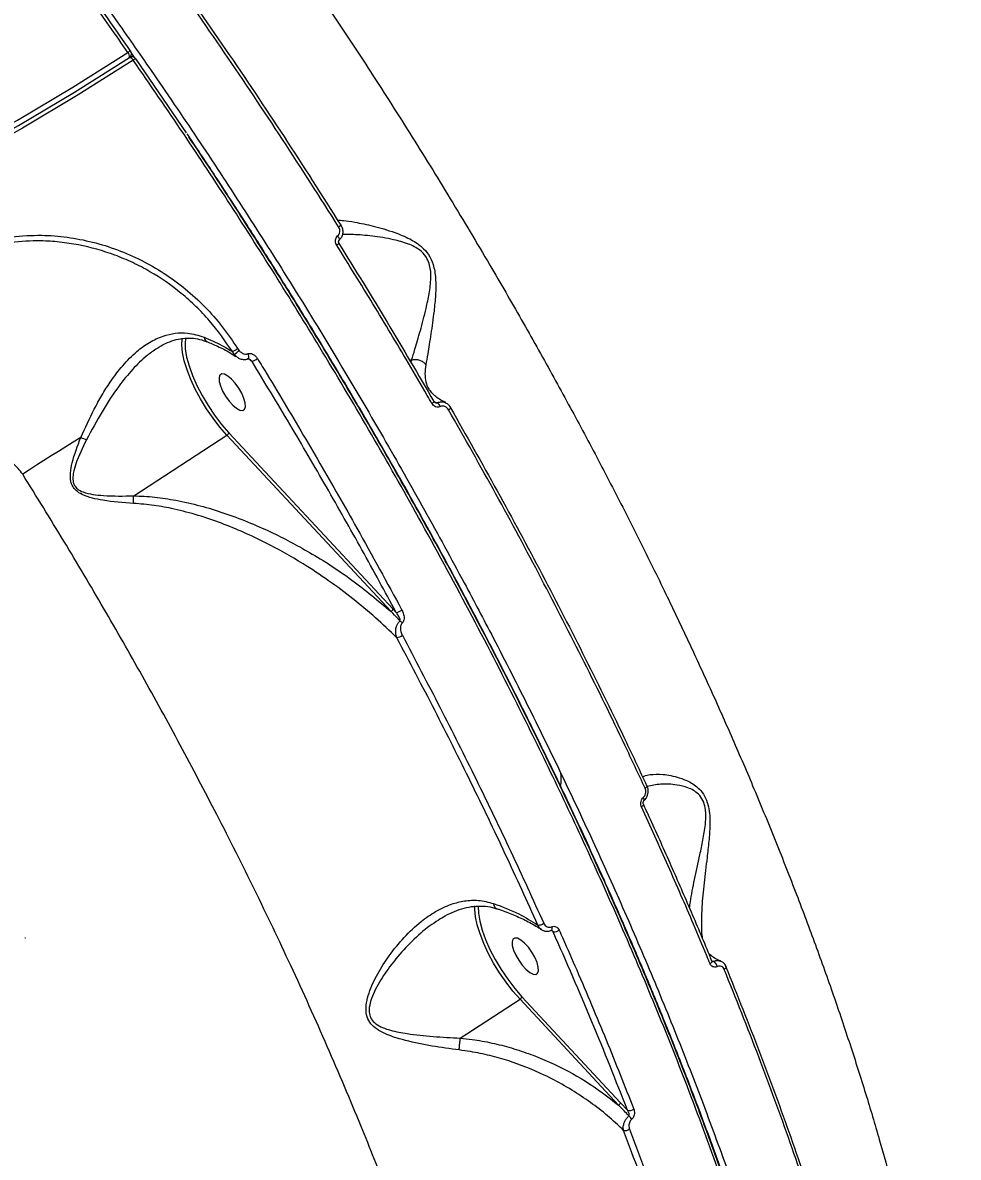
# Model space of a CAD drawing. Header units: millimetres. Extents: x -4688 to 6829, y -6350 to 4771.
# Drawn here: x 2219.1 to 2417.5, y 279 to 519.7 of the extents above; entities that cross this region are included whole.
import ezdxf

# ---------------------------------------------------------------- set-up
doc = ezdxf.new("R2010")
doc.units = ezdxf.units.MM
for name, color, linetype in [('DIKOM_ОБЪЕКТ', 7, 'Continuous'), ('DIKOM_РАЗМЕР_ЗОНА', 7, 'Continuous'), ('DIKOM_РАЗМЕР_ОБЪЕКТА', 7, 'Continuous')]:
    doc.layers.add(name, color=color, linetype=linetype)
doc.styles.add('style1', font='arial.ttf', dxfattribs={"width": 0.8})
doc.dimstyles.new('1-50', dxfattribs={"dimtxt": 300, "dimasz": 200, "dimexe": 100, "dimexo": 0, "dimgap": 100, "dimtad": 1, "dimtxsty": 'style1', "dimcen": 200, "dimclrd": 7, "dimclre": 7, "dimclrt": 7, "dimadec": 1, "dimazin": 2, "dimtfac": 1, "dimtmove": 0, "dimatfit": 2, "dimfxl": 0, "dimlwd": 25, "dimlwe": 18, "dimarcsym": 0})

# ---------------------------------------------------------------- blocks, each defined once
blk = doc.blocks.new('*D9')
at = {"layer": 'Defpoints', "color": 0, "transparency": 16777216}
for p in [(2285.35, 2926.08), (233.68, -3329.73), (5655.58, -3329.73)]:
    blk.add_point(p, dxfattribs=at)
at = {"layer": 'DIKOM_РАЗМЕР_ОБЪЕКТА', "color": 7, "lineweight": 18, "transparency": 16777216}
for p, q in [((2285.35, 2926.08), (5755.58, 2926.08)), ((233.68, -3329.73), (5755.58, -3329.73))]:
    blk.add_line(p, q, dxfattribs=at)
at = {"layer": 'DIKOM_РАЗМЕР_ОБЪЕКТА', "color": 7, "lineweight": 25, "transparency": 16777216}
blk.add_line((5655.58, 2726.08), (5655.58, -3129.73), dxfattribs=at)
at = {"layer": 'DIKOM_РАЗМЕР_ОБЪЕКТА', "color": 7, "transparency": 16777216}
for points in [[(5622.24, 2726.08), (5688.91, 2726.08), (5655.58, 2926.08)], [(5622.24, -3129.73), (5688.91, -3129.73), (5655.58, -3329.73)]]:
    blk.add_solid(points, dxfattribs=at)
at = {"layer": 'DIKOM_РАЗМЕР_ОБЪЕКТА', "color": 7, "transparency": 16777216, "insert": (5402.4, -130.27), "char_height": 300, "attachment_point": 5, "rotation": 90, "style": 'style1'}
blk.add_mtext('6250', dxfattribs=at)
blk = doc.blocks.new('*D10')
at = {"layer": 'Defpoints', "color": 0, "transparency": 16777216}
for p in [(2960.09, 4770.95), (741.18, -5330.34), (6729.08, -5330.34)]:
    blk.add_point(p, dxfattribs=at)
at = {"layer": 'DIKOM_РАЗМЕР_ЗОНА', "color": 7, "lineweight": 18, "transparency": 16777216}
for p, q in [((2960.09, 4770.95), (6829.08, 4770.95)), ((741.18, -5330.34), (6829.08, -5330.34))]:
    blk.add_line(p, q, dxfattribs=at)
at = {"layer": 'DIKOM_РАЗМЕР_ЗОНА', "color": 7, "lineweight": 25, "transparency": 16777216}
blk.add_line((6729.08, 4570.95), (6729.08, -5130.34), dxfattribs=at)
at = {"layer": 'DIKOM_РАЗМЕР_ЗОНА', "color": 7, "transparency": 16777216}
for points in [[(6695.74, 4570.95), (6762.41, 4570.95), (6729.08, 4770.95)], [(6695.74, -5130.34), (6762.41, -5130.34), (6729.08, -5330.34)]]:
    blk.add_solid(points, dxfattribs=at)
at = {"layer": 'DIKOM_РАЗМЕР_ЗОНА', "color": 7, "transparency": 16777216, "insert": (6475.9, -93.77), "char_height": 300, "attachment_point": 5, "rotation": 90, "style": 'style1'}
blk.add_mtext('10100', dxfattribs=at)
blk = doc.blocks.new('*D11')
at = {"layer": 'Defpoints', "color": 0, "transparency": 16777216}
for p in [(3703.08, 2652.76), (-3188.42, -47.63), (-3188.42, -4921.77)]:
    blk.add_point(p, dxfattribs=at)
at = {"layer": 'DIKOM_РАЗМЕР_ОБЪЕКТА', "color": 7, "lineweight": 18, "transparency": 16777216}
for p, q in [((3703.08, 2652.76), (3703.08, -5021.77)), ((-3188.42, -47.63), (-3188.42, -5021.77))]:
    blk.add_line(p, q, dxfattribs=at)
at = {"layer": 'DIKOM_РАЗМЕР_ОБЪЕКТА', "color": 7, "lineweight": 25, "transparency": 16777216}
blk.add_line((3503.08, -4921.77), (-2988.42, -4921.77), dxfattribs=at)
at = {"layer": 'DIKOM_РАЗМЕР_ОБЪЕКТА', "color": 7, "transparency": 16777216}
for points in [[(-2988.42, -4888.44), (-2988.42, -4955.11), (-3188.42, -4921.77)], [(3503.08, -4888.44), (3503.08, -4955.11), (3703.08, -4921.77)]]:
    blk.add_solid(points, dxfattribs=at)
at = {"layer": 'DIKOM_РАЗМЕР_ОБЪЕКТА', "color": 7, "transparency": 16777216, "insert": (4.08, -4668.6), "char_height": 300, "attachment_point": 5, "style": 'style1'}
blk.add_mtext('6900', dxfattribs=at)
blk = doc.blocks.new('*D12')
at = {"layer": 'Defpoints', "color": 0, "transparency": 16777216}
for p in [(4937.72, 2926.08), (-4688.42, -671.13), (4937.72, -6249.77)]:
    blk.add_point(p, dxfattribs=at)
at = {"layer": 'DIKOM_РАЗМЕР_ЗОНА', "color": 7, "lineweight": 18, "transparency": 16777216}
for p, q in [((4937.72, 2926.08), (4937.72, -6349.77)), ((-4688.42, -671.13), (-4688.42, -6349.77))]:
    blk.add_line(p, q, dxfattribs=at)
at = {"layer": 'DIKOM_РАЗМЕР_ЗОНА', "color": 7, "lineweight": 25, "transparency": 16777216}
blk.add_line((-4488.42, -6249.77), (4737.72, -6249.77), dxfattribs=at)
at = {"layer": 'DIKOM_РАЗМЕР_ЗОНА', "color": 7, "transparency": 16777216}
for points in [[(-4488.42, -6216.44), (-4488.42, -6283.11), (-4688.42, -6249.77)], [(4737.72, -6216.44), (4737.72, -6283.11), (4937.72, -6249.77)]]:
    blk.add_solid(points, dxfattribs=at)
at = {"layer": 'DIKOM_РАЗМЕР_ЗОНА', "color": 7, "transparency": 16777216, "insert": (124.65, -5996.6), "char_height": 300, "attachment_point": 5, "style": 'style1'}
blk.add_mtext('9650', dxfattribs=at)

msp = doc.modelspace()

# ---------------------------------------------------------------- linework, layer by layer
at = {"layer": 'DIKOM_ОБЪЕКТ', "color": 7, "linetype": 'Continuous', "lineweight": 15}
for p, q in [((2242.824, 512.344), (2242.24, 513.177)), ((2241.738, 512.32), (2241.763, 512.341)), ((2241.805, 512.356), (2241.894, 512.451)), ((2243.087, 512.009), (2253.75, 496.395)), ((2264.673, 450.582), (2264.98, 450.172)), ((2263.937, 449.357), (2263.582, 449.938)), ((2264.59, 448.769), (2263.937, 449.357)), ((2264.341, 448.956), (2264.479, 448.869)), ((2267.746, 447.835), (2266.971, 448.42)), ((2301.56, 448.171), (2301.227, 447.955)), ((2301.486, 447.515), (2301.56, 448.171)), ((2305.377, 441.8), (2305.438, 441.724)), ((2306.405, 439.324), (2307.021, 439.101)), ((2242.639, 419.365), (2262.419, 432.215)), ((2297.213, 394.815), (2262.419, 432.215)), ((2262.83, 432.739), (2297.623, 395.339)), ((2297.623, 395.339), (2298.316, 394.593)), ((2219.574, 325.573), (2219.666, 325.589)), ((2331.596, 326.862), (2331.197, 327.163)), ((2365.227, 320.72), (2365.592, 320.588)), ((2324.974, 313.064), (2345.882, 290.59)), ((2311.906, 304.317), (2324.564, 312.54)), ((2345.472, 290.066), (2324.564, 312.54)), ((2345.882, 290.59), (2347.377, 288.977))]:
    msp.add_line(p, q, dxfattribs=at)
at = {"layer": 'DIKOM_ОБЪЕКТ', "color": 7, "linetype": 'Continuous', "lineweight": 15, "flags": 128}
for points in [[(1979.991, 432.456), (1992.717, 432.668), (2005.468, 433.254), (2018.235, 434.213), (2031.011, 435.544), (2043.787, 437.247), (2056.554, 439.321), (2069.305, 441.764), (2082.03, 444.575), (2094.722, 447.752), (2107.372, 451.292), (2119.972, 455.194), (2132.514, 459.454), (2144.989, 464.071), (2157.389, 469.041), (2169.707, 474.36), (2181.933, 480.026), (2194.061, 486.034), (2206.082, 492.381), (2217.987, 499.063), (2229.771, 506.074), (2241.424, 513.411)], [(1979.683, 431.172), (1992.439, 431.385), (2005.22, 431.972), (2018.018, 432.933), (2030.824, 434.267), (2043.631, 435.975), (2056.428, 438.053), (2069.209, 440.502), (2081.965, 443.32), (2094.687, 446.504), (2107.367, 450.053), (2119.998, 453.964), (2132.569, 458.234), (2145.074, 462.862), (2157.504, 467.844), (2169.851, 473.176), (2182.106, 478.855), (2194.263, 484.878), (2206.312, 491.24), (2218.246, 497.937), (2230.058, 504.966), (2241.738, 512.32)], [(2242.566, 511.772), (2230.877, 504.413), (2219.059, 497.38), (2207.117, 490.678), (2195.06, 484.312), (2182.896, 478.285), (2170.632, 472.602), (2158.278, 467.267), (2145.84, 462.282), (2133.327, 457.652), (2120.748, 453.378), (2108.11, 449.465), (2095.421, 445.914), (2082.691, 442.728), (2069.927, 439.908), (2057.138, 437.458), (2044.332, 435.378), (2031.518, 433.669), (2018.704, 432.334), (2005.898, 431.372), (1993.108, 430.785), (1980.344, 430.572)], [(2241.763, 512.341), (2241.8, 512.358), (2241.88, 512.362), (2241.978, 512.333), (2242.088, 512.272), (2242.206, 512.182), (2242.328, 512.065), (2242.45, 511.927), (2242.566, 511.772)], [(2241.894, 512.45), (2241.878, 512.433), (2241.796, 512.362)], [(2243.128, 512.072), (2243.123, 512.052), (2243.087, 512.009)], [(2286.574, 476.753), (2286.612, 476.768), (2286.621, 476.765), (2286.6, 476.743), (2286.55, 476.704), (2286.472, 476.648), (2286.37, 476.577), (2286.247, 476.494), (2286.107, 476.403)], [(2286.228, 473.576), (2286.242, 473.591), (2286.274, 473.662), (2286.277, 473.76), (2286.251, 473.881), (2286.197, 474.019), (2286.118, 474.17), (2286.015, 474.327), (2285.895, 474.483)], [(2262.419, 432.215), (2260.916, 433.943), (2259.462, 435.826), (2258.088, 437.824), (2256.823, 439.892), (2255.696, 441.986), (2254.73, 444.061), (2253.947, 446.071), (2253.363, 447.973), (2252.991, 449.726), (2252.839, 451.291), (2252.911, 452.636), (2252.944, 452.83)], [(2253.67, 452.859), (2253.554, 451.988), (2253.589, 450.502), (2253.863, 448.794), (2254.372, 446.906), (2255.101, 444.884), (2256.035, 442.776), (2257.149, 440.634), (2258.418, 438.508), (2259.81, 436.452), (2261.293, 434.513), (2262.83, 432.739)], [(2266.846, 449.496), (2266.939, 449.23), (2266.997, 448.974), (2267.014, 448.749), (2266.989, 448.573), (2266.924, 448.459), (2266.881, 448.43)], [(2261.894, 445.141), (2261.317, 445.207), (2260.92, 444.96), (2260.735, 444.421), (2260.777, 443.631), (2261.042, 442.656), (2261.51, 441.575), (2262.141, 440.475), (2262.885, 439.445), (2263.682, 438.569), (2264.467, 437.918), (2265.177, 437.544), (2265.753, 437.477), (2266.15, 437.724), (2266.335, 438.264), (2266.293, 439.054), (2266.028, 440.028), (2265.561, 441.11), (2264.929, 442.21), (2264.185, 443.239), (2263.388, 444.116), (2262.603, 444.767), (2261.894, 445.141)], [(2306.282, 439.375), (2306.341, 439.381), (2306.367, 439.369)], [(2231.431, 431.742), (2229.835, 430.757), (2228.248, 429.77), (2226.673, 428.784), (2225.114, 427.801), (2223.575, 426.822), (2222.059, 425.851), (2220.568, 424.889), (2219.108, 423.939)], [(2351.51, 357.827), (2351.513, 357.818), (2351.519, 357.751), (2351.491, 357.672), (2351.433, 357.583), (2351.344, 357.487), (2351.23, 357.389), (2351.093, 357.292)], [(2351.407, 357.907), (2351.476, 357.871), (2351.51, 357.827)], [(2350.731, 353.921), (2350.734, 353.915), (2350.746, 353.847), (2350.724, 353.766), (2350.667, 353.674), (2350.578, 353.575), (2350.461, 353.473), (2350.32, 353.372)], [(2350.878, 354.716), (2350.884, 354.722), (2350.912, 354.767), (2350.922, 354.831), (2350.913, 354.911), (2350.887, 355.005), (2350.844, 355.112), (2350.784, 355.227), (2350.71, 355.349)], [(2324.564, 312.54), (2323.061, 314.268), (2321.607, 316.151), (2320.233, 318.149), (2318.968, 320.217), (2317.841, 322.311), (2316.875, 324.386), (2316.091, 326.396), (2315.507, 328.298), (2315.136, 330.051), (2314.984, 331.617), (2314.995, 332.364)], [(2315.701, 332.344), (2315.699, 332.314), (2315.733, 330.827), (2316.008, 329.119), (2316.516, 327.231), (2317.246, 325.209), (2318.179, 323.101), (2319.294, 320.959), (2320.563, 318.834), (2321.955, 316.777), (2323.438, 314.838), (2324.974, 313.064)], [(2331.266, 327.921), (2331.313, 327.705), (2331.328, 327.51), (2331.31, 327.349), (2331.26, 327.229), (2331.181, 327.16), (2331.178, 327.159)], [(2324.038, 325.466), (2323.462, 325.533), (2323.065, 325.286), (2322.88, 324.746), (2322.922, 323.956), (2323.187, 322.982), (2323.654, 321.901), (2324.286, 320.8), (2325.03, 319.771), (2325.827, 318.894), (2326.612, 318.243), (2327.322, 317.869), (2327.898, 317.803), (2328.295, 318.05), (2328.48, 318.59), (2328.438, 319.379), (2328.173, 320.354), (2327.706, 321.435), (2327.074, 322.535), (2326.33, 323.565), (2325.533, 324.441), (2324.748, 325.092), (2324.038, 325.466)], [(2365.259, 320.657), (2365.275, 320.58), (2365.258, 320.486), (2365.206, 320.384), (2365.12, 320.278), (2365.005, 320.172), (2364.865, 320.07)], [(2368.262, 319.46), (2368.264, 319.456), (2368.276, 319.374), (2368.255, 319.281), (2368.201, 319.182), (2368.116, 319.079), (2368.004, 318.976), (2367.868, 318.876)]]:
    msp.add_lwpolyline(points, dxfattribs=at)
at = {"layer": 'DIKOM_ОБЪЕКТ', "color": 7, "linetype": 'Continuous', "lineweight": 15}
for centre, radius, start, end in [((2242.485, 512.087), 1.697, 107.02992, 128.69095), ((2240.579, 512.579), 1.185, 347.30495, 44.58621), ((2241.168, 513.137), 1, 316.60788, 8.56245), ((2241.168, 513.137), 1, 8.56245, 34.90242), ((2242.307, 511.502), 1, 34.80197, 122.91211), ((2243.398, 510.892), 1.211, 102.87039, 133.38657), ((2284.192, 475.174), 2.999, 299.79424, 311.8855), ((2258.661, 459.527), 10.778, 297.16665, 303.90569), ((2261.871, 453.073), 4.252, 299.0844, 316.99094), ((2264.887, 449.811), 1.052, 205.55219, 236.09162), ((2263.917, 455.866), 8.896, 295.49039, 303.89884), ((2305.423, 439.964), 1.116, 294.52522, 327.77559), ((2306.189, 437.792), 1.55, 18.05106, 57.57318), ((2308.936, 438.624), 1.116, 294.87233, 328.08548), ((2294.353, 572.643), 154.312, 245.93569, 246.42031), ((2261.978, 432.983), 0.886, 299.86291, 344.03783), ((2296.772, 395.583), 0.886, 299.86311, 344.03717), ((2297.709, 397.664), 3.13, 281.19046, 305.34133), ((2297.237, 390.642), 2.875, 35.80165, 49.0222), ((2297.773, 392.392), 3.217, 281.97571, 304.84175), ((2324.292, 359.223), 9, 351.40168, 8.56245), ((2328.439, 330.288), 2.008, 267.89224, 305.41667), ((2331.767, 328.733), 1.879, 264.76641, 306.14392), ((2364.759, 319.185), 1.632, 10.16045, 59.30609), ((2324.123, 313.308), 0.886, 299.86291, 344.03783), ((2345.031, 290.834), 0.886, 299.86311, 344.03717), ((2347.75, 290.535), 1.603, 256.53491, 306.02412), ((2345.522, 285.481), 3.14, 30.20997, 47.19191), ((2346.841, 286.334), 1.651, 258.65047, 305.3135)]:
    msp.add_arc(centre, radius, start, end, dxfattribs=at)
for points, knots in [([(2241.424, 513.411), (2238.802, 517.141), (2232.854, 525.603), (2223.386, 538.598), (2213.035, 552.378), (2202.494, 565.953), (2191.792, 579.286), (2181.825, 591.291), (2172.665, 601.996), (2164.333, 611.478), (2155.959, 620.754), (2146.732, 630.696), (2136.651, 641.211), (2125.723, 652.185), (2114.289, 663.22), (2102.382, 674.213), (2090.469, 684.674), (2079.055, 694.203), (2069.055, 702.134), (2059.247, 709.546), (2049.629, 716.456), (2039.357, 723.39), (2029.197, 729.792), (2019.18, 735.637), (2010.129, 740.477), (2002.033, 744.445), (1994.843, 747.681), (1987.786, 750.562), (1980.195, 753.332), (1972.133, 755.851), (1963.674, 757.964), (1955.125, 759.52), (1946.55, 760.422), (1938.349, 760.507), (1931.799, 760.056), (1928.218, 759.348), (1926.913, 759.089)], [0, 0, 0, 0, 0.024559, 0.0557119, 0.0870099, 0.1183624, 0.1499713, 0.1816364, 0.2056494, 0.2296624, 0.2537743, 0.2778862, 0.3090391, 0.3403371, 0.3716896, 0.4073091, 0.4430091, 0.4750073, 0.5070637, 0.5312096, 0.5623622, 0.5936597, 0.6250119, 0.6566455, 0.6883354, 0.7123356, 0.7363358, 0.7604348, 0.7845337, 0.8156865, 0.8469843, 0.8783367, 0.913956, 0.9496559, 0.9816539, 1, 1, 1, 1]), ([(2065.159, 707.258), (2067.922, 705.148), (2074.189, 700.363), (2084.092, 692.353), (2094.849, 683.244), (2105.731, 673.586), (2116.709, 663.411), (2126.866, 653.593), (2136.149, 644.298), (2144.552, 635.634), (2152.957, 626.714), (2162.173, 616.657), (2172.188, 605.379), (2182.978, 592.803), (2194.195, 579.275), (2205.797, 564.775), (2217.319, 549.823), (2228.279, 535.089), (2237.816, 521.834), (2247.111, 508.532), (2256.17, 495.188), (2265.773, 480.569), (2275.597, 465.106), (2285.578, 448.815), (2295.296, 432.314), (2304.358, 416.318), (2312.09, 402.146), (2319.49, 388.11), (2326.567, 374.209), (2333.902, 359.195), (2340.928, 344.174), (2347.622, 329.188), (2353.976, 314.244), (2359.971, 299.375), (2365.588, 284.611), (2370.746, 270.168), (2375.442, 256.08), (2379.682, 242.364), (2383.517, 228.852), (2386.931, 215.585), (2389.67, 203.648), (2391.836, 193.014), (2393.534, 183.604), (2394.969, 174.402), (2396.335, 163.915), (2397.449, 152.325), (2398.094, 139.847), (2398.129, 127.936), (2397.544, 116.619), (2396.349, 106.029), (2394.551, 96.207), (2392.461, 88.059), (2390.811, 83.351), (2390.139, 81.434)], [0, 0, 0, 0, 0.01565135, 0.0355059, 0.0554529, 0.07543466, 0.09557982, 0.11576078, 0.13106488, 0.14636898, 0.16173613, 0.17710328, 0.19695782, 0.21690481, 0.23688655, 0.25958779, 0.28234031, 0.30273353, 0.3231639, 0.33855269, 0.35840723, 0.37835422, 0.39833597, 0.4210372, 0.44378972, 0.46418295, 0.48461332, 0.50000211, 0.51985665, 0.53980363, 0.55978537, 0.57994651, 0.60014354, 0.6204631, 0.64093869, 0.66145188, 0.68130639, 0.70125336, 0.72123508, 0.74139619, 0.7615932, 0.7768893, 0.7921854, 0.80754445, 0.8229035, 0.84598044, 0.86905737, 0.89218818, 0.9154833, 0.93883384, 0.96156589, 0.98434943, 1, 1, 1, 1]), ([(2152.253, 680.394), (2156.117, 676.748), (2163.855, 669.448), (2175.559, 657.73), (2187.322, 645.452), (2199.151, 632.551), (2210.994, 619.086), (2222.842, 605.051), (2234.634, 590.51), (2245.621, 576.413), (2255.78, 562.904), (2265.132, 550.062), (2274.364, 536.97), (2283.473, 523.627), (2292.43, 510.07), (2301.226, 496.302), (2309.829, 482.373), (2317.702, 469.173), (2324.867, 456.763), (2331.3, 445.285), (2337.495, 433.888), (2343.459, 422.574), (2349.241, 411.25), (2354.742, 400.112), (2359.958, 389.189), (2364.903, 378.474), (2369.655, 367.799), (2374.31, 356.941), (2378.84, 345.927), (2383.184, 334.88), (2387.247, 324.042), (2391.036, 313.41), (2394.583, 302.896), (2397.83, 292.682), (2400.781, 282.786), (2403.451, 273.195), (2405.883, 263.759), (2408.334, 253.396), (2410.686, 242.206), (2412.808, 230.305), (2414.471, 218.773), (2415.665, 207.656), (2416.392, 196.972), (2416.637, 186.755), (2416.442, 176.964), (2415.909, 170.86), (2415.643, 167.805)], [0, 0, 0, 0, 0.027858, 0.0557831, 0.0839218, 0.1121298, 0.1406162, 0.1691746, 0.1979545, 0.2268089, 0.2504309, 0.2740941, 0.2978871, 0.3217224, 0.3457257, 0.3697725, 0.3939525, 0.4181768, 0.4379602, 0.4577678, 0.4770384, 0.4963089, 0.5156701, 0.5350313, 0.5534623, 0.5718932, 0.5904036, 0.608914, 0.6286502, 0.6484107, 0.6676353, 0.6868599, 0.7061749, 0.7254898, 0.7438766, 0.7622633, 0.7807292, 0.799195, 0.8241782, 0.8492123, 0.8742961, 0.8994316, 0.9244969, 0.9496137, 0.9747808, 1, 1, 1, 1]), ([(2286.107, 476.403), (2282.161, 482.612), (2274.257, 495.048), (2261.906, 513.463), (2249.224, 531.71), (2240.501, 543.607), (2236.134, 549.564)], [0, 0, 0, 0, 0.2482522, 0.497193, 0.7482405, 1, 1, 1, 1]), ([(2236.716, 549.754), (2241.013, 543.894), (2249.619, 532.156), (2262.219, 514.04), (2274.605, 495.584), (2282.581, 483.036), (2286.574, 476.753)], [0, 0, 0, 0, 0.2482527, 0.4971938, 0.7482409, 1, 1, 1, 1]), ([(2230.317, 530), (2230.388, 529.904), (2234.336, 524.551), (2238.177, 519.049), (2241.948, 513.645)], [0, 0, 0, 0, 0.0178337, 1, 1, 1, 1]), ([(2379.072, 62.042), (2380.363, 63.982), (2382.991, 67.935), (2386.329, 74.648), (2389.504, 82.6), (2392.279, 91.955), (2394.42, 102.54), (2395.799, 113.509), (2396.48, 124.349), (2396.586, 135.411), (2396.185, 146.501), (2395.229, 158.837), (2393.596, 172.516), (2391.227, 187.164), (2388.322, 201.779), (2385.084, 215.764), (2381.464, 229.64), (2377.563, 243.214), (2372.812, 258.416), (2367.058, 275.326), (2360.353, 293.419), (2353.303, 311.118), (2346.253, 327.756), (2338.989, 343.996), (2331.644, 359.642), (2323.296, 376.644), (2313.843, 394.996), (2303.517, 414.052), (2293.129, 432.362), (2283.117, 449.29), (2273.121, 465.554), (2263.285, 480.988), (2253.118, 496.434), (2246.145, 506.569), (2242.566, 511.772)], [0, 0, 0, 0, 0.02805232, 0.05714881, 0.08551003, 0.1216081, 0.15781418, 0.18998104, 0.22222425, 0.25126461, 0.2803611, 0.30872232, 0.34351947, 0.37841333, 0.40939526, 0.44044537, 0.46839108, 0.49638679, 0.52366462, 0.55976278, 0.59596893, 0.62813587, 0.66037915, 0.68941958, 0.71851614, 0.74687742, 0.78297558, 0.81918173, 0.85134868, 0.88359196, 0.9126324, 0.94172896, 0.97009024, 1, 1, 1, 1]), ([(2379.319, 62.251), (2379.562, 62.582), (2380.686, 64.111), (2382.506, 67.095), (2384.776, 71.213), (2386.85, 75.612), (2388.747, 80.268), (2390.455, 85.176), (2391.969, 90.315), (2393.282, 95.666), (2394.393, 101.221), (2395.303, 106.983), (2396.013, 112.954), (2396.524, 119.134), (2396.837, 125.525), (2396.951, 132.128), (2396.867, 138.945), (2396.584, 145.98), (2396.102, 153.234), (2395.422, 160.693), (2394.546, 168.325), (2393.477, 176.104), (2392.217, 184.018), (2390.766, 192.073), (2389.124, 200.27), (2387.291, 208.61), (2385.268, 217.091), (2383.055, 225.715), (2380.652, 234.48), (2378.058, 243.388), (2375.274, 252.438), (2372.301, 261.622), (2369.149, 270.913), (2365.826, 280.283), (2362.339, 289.714), (2358.69, 299.202), (2354.879, 308.748), (2350.906, 318.351), (2346.771, 328.012), (2342.475, 337.731), (2338.017, 347.508), (2333.398, 357.341), (2328.616, 367.232), (2323.675, 377.176), (2318.585, 387.149), (2313.363, 397.12), (2308.021, 407.064), (2302.565, 416.973), (2296.994, 426.847), (2291.307, 436.689), (2285.504, 446.497), (2279.587, 456.272), (2273.554, 466.013), (2267.41, 475.721), (2261.141, 485.388), (2256.66, 492.204), (2254.245, 495.774), (2253.985, 496.157)], [0, 0, 0, 0, 0.0051156, 0.0236729, 0.0422981, 0.0610117, 0.0798327, 0.0987535, 0.1176548, 0.1364509, 0.1551746, 0.1738456, 0.1924836, 0.2111086, 0.2297407, 0.2483938, 0.2670881, 0.2858445, 0.3046837, 0.3236212, 0.3425535, 0.3613544, 0.3800942, 0.398788, 0.417451, 0.4360984, 0.4547453, 0.4734041, 0.4920877, 0.5108112, 0.5295899, 0.5484387, 0.5673105, 0.5861218, 0.6048685, 0.6235655, 0.6422281, 0.6608711, 0.6795098, 0.6981575, 0.7168259, 0.7355301, 0.7542849, 0.7731055, 0.7919756, 0.8108076, 0.8295662, 0.8482715, 0.8669386, 0.8855823, 0.9042175, 0.9228591, 0.9415171, 0.9602064, 0.978942, 0.9977386, 1, 1, 1, 1]), ([(2388.752, 81.684), (2389.422, 83.596), (2390.942, 87.93), (2392.859, 95.24), (2394.702, 104.579), (2396.081, 115.67), (2396.771, 128.713), (2396.646, 141.517), (2395.915, 153.827), (2394.786, 165.301), (2393.21, 177.054), (2390.973, 190.471), (2387.852, 205.848), (2383.635, 223.309), (2379.028, 239.908), (2374.241, 255.454), (2369.517, 269.644), (2364.433, 283.895), (2359.005, 298.205), (2353.177, 312.723), (2346.91, 327.53), (2340.219, 342.572), (2333.091, 357.862), (2325.582, 373.264), (2317.796, 388.57), (2309.778, 403.712), (2301.538, 418.699), (2292.991, 433.688), (2284.084, 448.757), (2274.851, 463.852), (2265.254, 478.954), (2258.394, 489.524), (2254.668, 495.007), (2254.308, 495.537)], [0, 0, 0, 0, 0.0243364, 0.0551612, 0.085986, 0.1278079, 0.1696629, 0.2114847, 0.2434323, 0.2753799, 0.3062047, 0.3370296, 0.3788514, 0.4207064, 0.4625283, 0.4944759, 0.5264235, 0.5572484, 0.5880732, 0.6191122, 0.6501511, 0.6818654, 0.7135797, 0.7455273, 0.777475, 0.8082998, 0.8391247, 0.8701637, 0.9012026, 0.9329169, 0.9646312, 0.9965789, 1, 1, 1, 1]), ([(2285.898, 477.806), (2286.281, 477.807), (2287.223, 477.809), (2289.744, 477.402), (2293.367, 476.626), (2297.422, 475.485), (2301.008, 474.045), (2303.521, 472.484), (2305.255, 470.556), (2306.316, 468.226), (2306.752, 465.241), (2306.678, 461.91), (2306.277, 457.884), (2305.652, 453.569), (2305.04, 449.707), (2304.718, 447.903), (2304.586, 447.166)], [0, 0, 0, 0, 0.05428972, 0.13349395, 0.23519117, 0.33991224, 0.40823387, 0.46424447, 0.50040529, 0.53912452, 0.58929412, 0.65349188, 0.71944279, 0.82176105, 0.9272118, 1, 1, 1, 1]), ([(2286.574, 476.753), (2286.606, 476.698), (2286.78, 476.402), (2286.981, 475.793), (2286.982, 474.947), (2286.726, 474.143), (2286.364, 473.747), (2286.183, 473.549)], [0, 0, 0, 0, 0.0531619, 0.2899989, 0.5268294, 0.7633656, 1, 1, 1, 1]), ([(2216.792, 474.328), (2218.904, 474.491), (2222.799, 474.791), (2228.564, 474.299), (2233.948, 473.272), (2239.22, 471.634), (2244.299, 469.403), (2249.125, 466.621), (2253.648, 463.319), (2257.782, 459.508), (2261.532, 455.285), (2263.627, 452.148), (2264.673, 450.582)], [0, 0, 0, 0, 0.1166812, 0.2150846, 0.3137979, 0.4122009, 0.510061, 0.6082268, 0.7060845, 0.8039539, 0.9021323, 1, 1, 1, 1]), ([(2285.683, 472.571), (2285.663, 472.604), (2285.557, 472.782), (2285.434, 473.147), (2285.428, 473.651), (2285.575, 474.13), (2285.788, 474.365), (2285.895, 474.483)], [0, 0, 0, 0, 0.0545852, 0.2913569, 0.527817, 0.7639702, 1, 1, 1, 1]), ([(2285.895, 474.483), (2286.002, 474.602), (2286.216, 474.839), (2286.364, 475.32), (2286.357, 475.827), (2286.233, 476.192), (2286.127, 476.37), (2286.107, 476.403)], [0, 0, 0, 0, 0.236408, 0.4729314, 0.7098822, 0.9468304, 1, 1, 1, 1]), ([(2301.569, 448.175), (2301.569, 448.176), (2301.795, 448.843), (2302.377, 450.689), (2303.429, 454.326), (2304.513, 458.391), (2305.33, 462.215), (2305.739, 465.277), (2305.598, 467.9), (2305.033, 469.41), (2304.352, 470.518), (2303.447, 471.432), (2302.145, 472.232), (2300.261, 473.066), (2297.175, 473.888), (2293.158, 474.492), (2289.474, 474.809), (2287.64, 474.797), (2286.885, 474.792)], [0, 0, 0, 0, 0.0000707, 0.0791227, 0.1907519, 0.3054799, 0.3740547, 0.4438375, 0.4943183, 0.5232414, 0.5317887, 0.566869, 0.5950237, 0.623988, 0.696315, 0.8070275, 0.92052, 1, 1, 1, 1]), ([(2263.582, 449.938), (2262.038, 452.188), (2259.7, 455.596), (2255.878, 459.571), (2251.784, 463.232), (2247.264, 466.354), (2242.449, 468.873), (2237.448, 470.978), (2232.232, 472.445), (2226.941, 473.228), (2222.148, 473.556), (2218.747, 473.288), (2216.676, 473.125)], [0, 0, 0, 0, 0.14465028, 0.21913827, 0.29362652, 0.43838133, 0.51289755, 0.58741411, 0.73312412, 0.80813173, 0.88313946, 1, 1, 1, 1]), ([(2305.886, 438.948), (2305.556, 439.521), (2303.901, 442.381), (2299.775, 449.435), (2293.413, 460.091), (2288.26, 468.409), (2285.683, 472.571)], [0, 0, 0, 0, 0.0507678, 0.2538476, 0.6266954, 1, 1, 1, 1]), ([(2286.199, 472.943), (2286.181, 472.97), (2286.135, 473.043), (2286.101, 473.182), (2286.1, 473.335), (2286.143, 473.473), (2286.192, 473.547), (2286.225, 473.572), (2286.229, 473.575)], [0, 0, 0, 0, 0.1139396, 0.3049893, 0.4994593, 0.708069, 0.9669688, 1, 1, 1, 1]), ([(2286.127, 472.918), (2289.565, 467.361), (2296.448, 456.234), (2303.002, 444.999), (2306.282, 439.375)], [0, 0, 0, 0, 0.4994501, 1, 1, 1, 1]), ([(2231.431, 431.742), (2232.346, 433.764), (2233.732, 436.825), (2235.877, 440.694), (2237.85, 443.84), (2240.283, 447.069), (2243.079, 449.9), (2245.971, 451.994), (2248.693, 453.279), (2251.418, 453.912), (2254.338, 454.016), (2256.39, 453.386), (2257.552, 453.029)], [0, 0, 0, 0, 0.158902, 0.2405205, 0.3228934, 0.4352741, 0.5505614, 0.6428565, 0.737653, 0.8155016, 0.8955098, 1, 1, 1, 1]), ([(2247.592, 450.625), (2247.726, 450.72), (2248.452, 451.236), (2249.818, 451.89), (2251.655, 452.542), (2253.486, 452.849), (2255.277, 452.815), (2256.842, 452.543), (2257.794, 452.163), (2258.154, 452.019)], [0, 0, 0, 0, 0.0409799, 0.2223964, 0.3990005, 0.5715048, 0.739959, 0.9015323, 1, 1, 1, 1]), ([(2257.552, 453.029), (2258.838, 452.472), (2260.972, 451.546), (2262.839, 450.395), (2263.582, 449.938)], [0, 0, 0, 0, 0.6025843, 1, 1, 1, 1]), ([(2257.552, 453.029), (2257.558, 452.995), (2257.59, 452.804), (2257.713, 452.457), (2257.924, 452.153), (2258.128, 452.113), (2258.182, 452.102)], [0, 0, 0, 0, 0.0704884, 0.394882, 0.83936, 1, 1, 1, 1]), ([(2247.601, 450.613), (2246.881, 450.129), (2245.041, 448.892), (2242.335, 446.197), (2239.112, 442.246), (2235.818, 437.207), (2233.699, 433.231), (2232.625, 431.215)], [0, 0, 0, 0, 0.1152311, 0.2946246, 0.4784526, 0.7355336, 1, 1, 1, 1]), ([(2258.139, 452.065), (2258.917, 451.745), (2260.634, 451.039), (2262.676, 449.971), (2263.865, 449.187), (2264.28, 448.914)], [0, 0, 0, 0, 0.3501053, 0.773222, 1, 1, 1, 1]), ([(2264.98, 450.172), (2265.161, 449.997), (2265.492, 449.678), (2266.052, 449.44), (2266.51, 449.391), (2266.749, 449.466), (2266.846, 449.496)], [0, 0, 0, 0, 0.3467093, 0.6312456, 0.8513066, 1, 1, 1, 1]), ([(2264.596, 448.779), (2264.682, 448.712), (2264.991, 448.472), (2265.621, 448.287), (2266.334, 448.232), (2266.721, 448.396), (2266.869, 448.459)], [0, 0, 0, 0, 0.1340248, 0.4810159, 0.8012561, 1, 1, 1, 1]), ([(2266.846, 449.496), (2266.888, 449.512), (2267.054, 449.572), (2267.401, 449.591), (2267.904, 449.444), (2268.448, 449.079), (2268.731, 448.687), (2268.879, 448.482)], [0, 0, 0, 0, 0.0579486, 0.2245, 0.4300547, 0.7004928, 1, 1, 1, 1]), ([(2266.883, 448.431), (2266.881, 448.43), (2266.877, 448.43), (2266.94, 448.433), (2267.054, 448.401), (2267.175, 448.345), (2267.25, 448.281), (2267.278, 448.257)], [0, 0, 0, 0, 0.1779897, 0.3554997, 0.5656497, 0.8367792, 1, 1, 1, 1]), ([(2267.746, 447.835), (2267.635, 447.956), (2267.493, 448.11), (2267.316, 448.232), (2267.278, 448.258)], [0, 0, 0, 0, 0.7865046, 1, 1, 1, 1]), ([(2298.316, 394.593), (2295.906, 399.033), (2291.081, 407.921), (2283.534, 421.247), (2275.782, 434.569), (2270.426, 443.411), (2267.746, 447.835)], [0, 0, 0, 0, 0.24914464, 0.49862891, 0.74914184, 1, 1, 1, 1]), ([(2268.879, 448.482), (2269.225, 447.914), (2270.957, 445.076), (2275.424, 437.677), (2282.158, 426.25), (2290.709, 411.296), (2296.366, 400.903), (2299.52, 395.11)], [0, 0, 0, 0, 0.0321573, 0.1607921, 0.4182836, 0.6757752, 1, 1, 1, 1]), ([(2301.56, 448.171), (2301.561, 448.172), (2301.564, 448.173), (2301.567, 448.175), (2301.569, 448.175), (2301.569, 448.175)], [0, 0, 0, 0, 0.5019097, 0.9101309, 1, 1, 1, 1]), ([(2301.569, 448.175), (2301.839, 448.233), (2302.38, 448.349), (2303.23, 448.2), (2303.969, 447.837), (2304.39, 447.44), (2304.559, 447.204), (2304.586, 447.166)], [0, 0, 0, 0, 0.2440021, 0.4880042, 0.7320067, 0.9571012, 1, 1, 1, 1]), ([(2304.586, 447.166), (2304.493, 446.508), (2304.313, 445.235), (2304.603, 443.542), (2304.894, 442.376), (2305.319, 441.87), (2305.377, 441.8)], [0, 0, 0, 0, 0.33065032, 0.63893302, 0.9500921, 1, 1, 1, 1]), ([(2308.805, 439.158), (2308.664, 439.214), (2308.025, 439.467), (2307.158, 440.011), (2306.224, 440.777), (2305.687, 441.367), (2305.513, 441.726), (2305.483, 441.788)], [0, 0, 0, 0, 0.07926183, 0.35785307, 0.64215749, 0.93783094, 1, 1, 1, 1]), ([(2307.663, 438.273), (2307.645, 438.265), (2307.483, 438.194), (2307.141, 438.132), (2306.652, 438.232), (2306.198, 438.506), (2305.99, 438.801), (2305.886, 438.948)], [0, 0, 0, 0, 0.0299153, 0.261791, 0.5039481, 0.7520215, 1, 1, 1, 1]), ([(2306.659, 439.113), (2306.639, 439.118), (2306.581, 439.134), (2306.466, 439.22), (2306.401, 439.325), (2306.371, 439.373)], [0, 0, 0, 0, 0.2210137, 0.6481402, 1, 1, 1, 1]), ([(2306.659, 439.108), (2306.716, 439.091), (2306.819, 439.061), (2306.937, 439.073), (2306.997, 439.092), (2307.014, 439.098), (2307.021, 439.101)], [0, 0, 0, 0, 0.4729403, 0.8462243, 0.9414492, 1, 1, 1, 1]), ([(2307.021, 439.101), (2307.054, 439.115), (2307.322, 439.231), (2307.866, 439.316), (2308.434, 439.27), (2308.682, 439.107), (2308.708, 439.09)], [0, 0, 0, 0, 0.06214848, 0.49667214, 0.94746695, 1, 1, 1, 1]), ([(2309.405, 437.611), (2309.304, 437.756), (2309.101, 438.046), (2308.657, 438.315), (2308.179, 438.411), (2307.843, 438.351), (2307.683, 438.281), (2307.663, 438.273)], [0, 0, 0, 0, 0.2478617, 0.4958964, 0.7364511, 0.9670336, 1, 1, 1, 1]), ([(2309.872, 438.027), (2309.848, 438.076), (2309.688, 438.401), (2309.297, 438.811), (2308.861, 439.004), (2308.701, 439.074)], [0, 0, 0, 0, 0.101063, 0.6715708, 1, 1, 1, 1]), ([(2351.093, 357.292), (2349.668, 360.337), (2345.505, 369.236), (2338.235, 384.083), (2329.113, 401.86), (2319.537, 419.731), (2312.785, 431.646), (2309.405, 437.611)], [0, 0, 0, 0, 0.1144547, 0.3345006, 0.5550758, 0.7772655, 1, 1, 1, 1]), ([(2309.817, 438.047), (2313.149, 432.167), (2319.82, 420.394), (2329.343, 402.635), (2338.487, 384.825), (2345.799, 369.896), (2349.986, 360.946), (2351.407, 357.907)], [0, 0, 0, 0, 0.22004644, 0.44062187, 0.66281158, 0.88554601, 1, 1, 1, 1]), ([(2242.609, 417.739), (2240.427, 417.895), (2237.477, 418.107), (2233.856, 418.835), (2231.904, 419.456), (2230.472, 420.331), (2229.662, 421.329), (2229.215, 422.614), (2229.196, 424.33), (2229.787, 427.501), (2230.741, 429.963), (2231.431, 431.742)], [0, 0, 0, 0, 0.2657862, 0.3593773, 0.4543063, 0.5177528, 0.5632827, 0.6085748, 0.6803153, 0.7688732, 1, 1, 1, 1]), ([(2232.625, 431.215), (2231.798, 429.542), (2230.664, 427.245), (2229.804, 424.279), (2229.666, 422.704), (2230.009, 421.535), (2230.761, 420.672), (2232.138, 420.006), (2234.022, 419.615), (2237.584, 419.268), (2240.481, 419.288), (2242.629, 419.356), (2242.632, 419.356)], [0, 0, 0, 0, 0.2369989, 0.325297, 0.3938454, 0.435165, 0.4764879, 0.5364946, 0.6300051, 0.725762, 0.9996838, 1, 1, 1, 1]), ([(2219.108, 423.939), (2218.458, 424.768), (2217.138, 426.454), (2214.23, 427.889), (2211.075, 428.319), (2208.621, 427.847), (2207.348, 427.253), (2207.027, 427.103)], [0, 0, 0, 0, 0.2187085, 0.4447818, 0.6794098, 0.9191985, 1, 1, 1, 1]), ([(2296.375, 50.116), (2297.375, 50.658), (2300.703, 52.46), (2304.881, 55.994), (2309.142, 60.321), (2312.407, 64.371), (2315.393, 68.816), (2318.01, 73.519), (2320.28, 78.424), (2322.232, 83.496), (2323.935, 88.887), (2325.356, 94.476), (2326.51, 100.23), (2327.625, 107.521), (2328.497, 116.729), (2328.827, 127.838), (2328.53, 139.286), (2327.691, 150.641), (2326.357, 162.152), (2324.603, 173.612), (2322.249, 186.192), (2319.192, 199.957), (2315.386, 214.7), (2311.093, 229.466), (2306.514, 243.745), (2301.59, 257.894), (2296.438, 271.695), (2290.528, 286.561), (2283.777, 302.511), (2276.231, 319.242), (2268.388, 335.675), (2260.552, 351.282), (2252.557, 366.487), (2244.554, 381.085), (2236.314, 395.519), (2227.886, 409.771), (2222.036, 419.213), (2219.108, 423.939)], [0, 0, 0, 0, 0.0161227, 0.0536216, 0.077189, 0.1007564, 0.124446, 0.1481356, 0.1697179, 0.1913002, 0.2129761, 0.234652, 0.2550148, 0.2753971, 0.3102651, 0.3452314, 0.3774258, 0.4096975, 0.4391835, 0.4687287, 0.4973169, 0.5322421, 0.5672656, 0.5995124, 0.6318364, 0.6613697, 0.6909621, 0.7195956, 0.7546079, 0.7897186, 0.822045, 0.8544487, 0.8840543, 0.9137189, 0.942422, 0.971184, 1, 1, 1, 1]), ([(2242.609, 417.739), (2242.61, 417.783), (2242.617, 418.061), (2242.629, 418.636), (2242.631, 419.102), (2242.632, 419.356)], [0, 0, 0, 0, 0.0794445, 0.4971824, 1, 1, 1, 1]), ([(2242.632, 419.356), (2242.632, 419.357), (2242.632, 419.359), (2242.635, 419.362), (2242.638, 419.364), (2242.639, 419.365)], [0, 0, 0, 0, 0.241083, 0.5651089, 1, 1, 1, 1]), ([(2242.639, 419.365), (2244.132, 419.294), (2247.133, 419.149), (2251.848, 418.409), (2256.756, 417.288), (2261.831, 415.738), (2266.818, 413.872), (2272.936, 411.182), (2280.44, 407.197), (2289.083, 401.619), (2294.493, 397.091), (2297.213, 394.815)], [0, 0, 0, 0, 0.0714156, 0.1435652, 0.2279999, 0.3130472, 0.399603, 0.4865411, 0.6397496, 0.8188719, 1, 1, 1, 1]), ([(2298.44, 389.245), (2296.954, 390.677), (2293.976, 393.545), (2289.127, 397.575), (2284.004, 401.399), (2277.88, 405.438), (2271.856, 408.836), (2266.019, 411.613), (2261.261, 413.569), (2256.328, 415.26), (2251.541, 416.522), (2246.952, 417.396), (2244.061, 417.624), (2242.609, 417.739)], [0, 0, 0, 0, 0.1005799, 0.2015263, 0.3035972, 0.4060557, 0.549024, 0.6277924, 0.7068488, 0.7870185, 0.8677079, 0.9335559, 1, 1, 1, 1]), ([(2299.122, 392.813), (2298.986, 392.956), (2298.351, 393.626), (2297.713, 394.292), (2297.213, 394.815)], [0, 0, 0, 0, 0.214844, 1, 1, 1, 1]), ([(2299.52, 395.11), (2299.589, 394.969), (2299.809, 394.523), (2299.991, 393.802), (2299.969, 393.092), (2299.825, 392.615), (2299.654, 392.421), (2299.569, 392.324)], [0, 0, 0, 0, 0.1605573, 0.5081498, 0.7318587, 0.8653695, 1, 1, 1, 1]), ([(2298.44, 389.245), (2298.386, 389.41), (2298.209, 389.945), (2298.159, 390.848), (2298.377, 391.75), (2298.699, 392.387), (2298.978, 392.668), (2299.122, 392.813)], [0, 0, 0, 0, 0.1440999, 0.4679333, 0.6900787, 0.8402896, 1, 1, 1, 1]), ([(2299.122, 392.813), (2299.133, 392.834), (2299.157, 392.881), (2299.158, 393.007), (2299.105, 393.252), (2298.907, 393.701), (2298.625, 394.17), (2298.392, 394.49), (2298.316, 394.593)], [0, 0, 0, 0, 0.0381921, 0.081859, 0.19204, 0.4180018, 0.8124026, 1, 1, 1, 1]), ([(2299.569, 392.324), (2299.487, 392.231), (2299.323, 392.047), (2299.189, 391.6), (2299.175, 390.945), (2299.347, 390.289), (2299.547, 389.88), (2299.61, 389.752)], [0, 0, 0, 0, 0.1388676, 0.2767759, 0.4965982, 0.8418705, 1, 1, 1, 1]), ([(2328.366, 328.281), (2326.084, 333.3), (2321.518, 343.346), (2314.189, 358.56), (2306.539, 373.869), (2301.141, 384.117), (2298.44, 389.245)], [0, 0, 0, 0, 0.2488778, 0.4982001, 0.7488729, 1, 1, 1, 1]), ([(2299.61, 389.752), (2302.294, 384.658), (2307.665, 374.461), (2315.314, 359.164), (2322.686, 343.869), (2327.296, 333.727), (2329.603, 328.651)], [0, 0, 0, 0, 0.2488775, 0.4981997, 0.7488727, 1, 1, 1, 1]), ([(2350.579, 359.668), (2350.689, 359.741), (2351.093, 360.008), (2352.444, 360.288), (2354.833, 360.343), (2357.837, 359.792), (2360.249, 358.846), (2361.795, 357.87), (2362.967, 356.811), (2363.963, 355.316), (2364.57, 353.437), (2364.82, 351.486), (2364.854, 349.006), (2364.625, 346.012), (2364.142, 341.867), (2363.544, 337.118), (2363.128, 332.598), (2362.995, 329.084), (2363.03, 326.841), (2363.151, 325.902), (2363.191, 325.589)], [0, 0, 0, 0, 0.0207756, 0.0762235, 0.1714926, 0.2696017, 0.3303161, 0.3611099, 0.3925886, 0.4288389, 0.4610824, 0.4921844, 0.524511, 0.5810994, 0.6389219, 0.7345183, 0.8330128, 0.898793, 0.966274, 1, 1, 1, 1]), ([(2350.71, 355.349), (2350.818, 355.464), (2351.034, 355.693), (2351.216, 356.16), (2351.268, 356.66), (2351.199, 357.045), (2351.114, 357.243), (2351.093, 357.292)], [0, 0, 0, 0, 0.2263604, 0.4527269, 0.6823825, 0.9207758, 1, 1, 1, 1]), ([(2351.673, 356.142), (2351.692, 356.199), (2351.806, 356.536), (2351.768, 357.148), (2351.568, 357.614), (2351.482, 357.815)], [0, 0, 0, 0, 0.10339664, 0.61367348, 1, 1, 1, 1]), ([(2360.505, 331.948), (2360.564, 332.374), (2360.813, 334.181), (2361.561, 337.939), (2362.546, 342.367), (2363.38, 346.308), (2363.869, 349.208), (2364.008, 351.532), (2363.857, 353.278), (2363.398, 354.832), (2362.464, 356.086), (2361.335, 356.903), (2359.799, 357.605), (2357.385, 358.147), (2354.305, 358.265), (2352.452, 357.881), (2351.528, 357.69)], [0, 0, 0, 0, 0.0387955, 0.1644684, 0.2935583, 0.3663018, 0.4401399, 0.4885797, 0.5171143, 0.5546027, 0.5969986, 0.6345119, 0.6733344, 0.7507619, 0.8756646, 1, 1, 1, 1]), ([(2350.32, 353.372), (2350.298, 353.423), (2350.213, 353.625), (2350.144, 354.019), (2350.198, 354.527), (2350.384, 355.001), (2350.601, 355.233), (2350.71, 355.349)], [0, 0, 0, 0, 0.0795875, 0.3194881, 0.5497988, 0.7748586, 1, 1, 1, 1]), ([(2350.739, 353.919), (2350.724, 353.951), (2350.688, 354.026), (2350.668, 354.195), (2350.686, 354.373), (2350.74, 354.533), (2350.813, 354.653), (2350.861, 354.696), (2350.881, 354.715)], [0, 0, 0, 0, 0.1584319, 0.3662307, 0.5485003, 0.7104099, 0.8757711, 1, 1, 1, 1]), ([(2365.254, 320.655), (2365.078, 321.087), (2363.595, 324.732), (2360.648, 331.658), (2356.392, 341.43), (2353.073, 348.857), (2351.133, 353.031), (2350.722, 353.916)], [0, 0, 0, 0, 0.0394729, 0.3329786, 0.6271042, 0.9209613, 1, 1, 1, 1]), ([(2350.872, 354.726), (2350.906, 354.751), (2351.162, 354.942), (2351.49, 355.422), (2351.617, 355.92), (2351.673, 356.142)], [0, 0, 0, 0, 0.07649836, 0.58821608, 1, 1, 1, 1]), ([(2364.865, 320.07), (2364.634, 320.628), (2363.48, 323.419), (2360.574, 330.331), (2356.019, 340.859), (2352.22, 349.199), (2350.32, 353.372)], [0, 0, 0, 0, 0.0507693, 0.253855, 0.6266991, 1, 1, 1, 1]), ([(2311.649, 301.778), (2309.741, 302.038), (2305.882, 302.566), (2300.876, 303.584), (2297.262, 304.648), (2295, 305.659), (2293.5, 306.648), (2292.376, 307.988), (2291.819, 309.767), (2291.944, 311.798), (2292.723, 314.63), (2294.343, 318.025), (2296.877, 321.979), (2299.946, 325.745), (2303.268, 328.888), (2306.662, 331.26), (2309.772, 332.734), (2312.82, 333.491), (2315.828, 333.659), (2317.875, 333.13), (2318.958, 332.851)], [0, 0, 0, 0, 0.0863528, 0.1746778, 0.2336182, 0.263513, 0.2941178, 0.3212048, 0.3485628, 0.3826678, 0.4154277, 0.48443, 0.5550149, 0.6333671, 0.7133068, 0.776075, 0.840408, 0.8905399, 0.9421323, 1, 1, 1, 1]), ([(2307.229, 329.347), (2307.712, 329.655), (2308.829, 330.37), (2310.674, 331.23), (2312.704, 331.925), (2314.764, 332.307), (2316.769, 332.344), (2318.367, 332.159), (2319.291, 331.838), (2319.582, 331.737)], [0, 0, 0, 0, 0.1228132, 0.2840931, 0.4520917, 0.6174509, 0.7773003, 0.9300575, 1, 1, 1, 1]), ([(2318.958, 332.851), (2320.792, 332.157), (2324.191, 330.872), (2327.049, 329.098), (2328.366, 328.281)], [0, 0, 0, 0, 0.5395119, 1, 1, 1, 1]), ([(2318.958, 332.851), (2318.962, 332.814), (2318.992, 332.576), (2319.114, 332.185), (2319.341, 331.855), (2319.542, 331.821), (2319.604, 331.81)], [0, 0, 0, 0, 0.0642853, 0.4226743, 0.820927, 1, 1, 1, 1]), ([(2319.577, 331.769), (2319.794, 331.706), (2321.064, 331.336), (2323.223, 330.478), (2326.001, 329.18), (2327.947, 328.115), (2328.892, 327.448), (2329.065, 327.326)], [0, 0, 0, 0, 0.06000394, 0.35042639, 0.64189191, 0.93457559, 1, 1, 1, 1]), ([(2307.263, 329.305), (2306.643, 328.912), (2304.682, 327.669), (2301.639, 324.925), (2298.362, 321.383), (2295.566, 317.619), (2293.713, 314.449), (2292.727, 311.792), (2292.468, 310.025), (2292.748, 308.906), (2293.199, 308.053), (2293.981, 307.234), (2295.43, 306.484), (2297.655, 305.768), (2301.212, 305.12), (2306.158, 304.614), (2309.97, 304.388), (2311.897, 304.309), (2311.899, 304.309)], [0, 0, 0, 0, 0.0495603, 0.156834, 0.266104, 0.3594833, 0.4542662, 0.49677, 0.5392601, 0.5670846, 0.5722019, 0.6051397, 0.6432992, 0.6829681, 0.7618319, 0.8797468, 0.9998809, 1, 1, 1, 1]), ([(2329.097, 327.372), (2328.978, 327.441), (2328.647, 327.637), (2328.476, 328.029), (2328.366, 328.281)], [0, 0, 0, 0, 0.35757529, 1, 1, 1, 1]), ([(2329.603, 328.651), (2329.694, 328.492), (2329.875, 328.175), (2330.308, 327.885), (2330.795, 327.773), (2331.113, 327.873), (2331.266, 327.921)], [0, 0, 0, 0, 0.2583542, 0.5167488, 0.7678077, 1, 1, 1, 1]), ([(2331.266, 327.921), (2331.416, 327.968), (2331.724, 328.066), (2332.196, 327.958), (2332.614, 327.678), (2332.788, 327.37), (2332.875, 327.216)], [0, 0, 0, 0, 0.2338668, 0.4824937, 0.7413363, 1, 1, 1, 1]), ([(2329.098, 327.361), (2329.225, 327.272), (2329.565, 327.032), (2330.264, 326.939), (2330.872, 326.977), (2331.141, 327.155), (2331.17, 327.174)], [0, 0, 0, 0, 0.2110285, 0.5682307, 0.9527847, 1, 1, 1, 1]), ([(2331.176, 327.155), (2331.191, 327.161), (2331.242, 327.181), (2331.263, 327.18), (2331.317, 327.141), (2331.342, 327.122)], [0, 0, 0, 0, 0.192043, 0.6270232, 1, 1, 1, 1]), ([(2331.596, 326.862), (2331.541, 326.937), (2331.469, 327.037), (2331.367, 327.105), (2331.342, 327.122)], [0, 0, 0, 0, 0.7483966, 1, 1, 1, 1]), ([(2347.377, 288.977), (2344.908, 295.221), (2339.964, 307.728), (2334.388, 320.478), (2331.596, 326.862)], [0, 0, 0, 0, 0.4992727, 1, 1, 1, 1]), ([(2332.875, 327.216), (2333.126, 326.651), (2334.379, 323.824), (2337.78, 316.034), (2342.913, 303.889), (2346.765, 294.125), (2348.693, 289.239)], [0, 0, 0, 0, 0.0441412, 0.2207137, 0.6100127, 1, 1, 1, 1]), ([(2367.125, 320.645), (2367.085, 320.659), (2366.554, 320.843), (2365.79, 321.291), (2364.986, 321.824), (2364.683, 322.164), (2364.593, 322.266)], [0, 0, 0, 0, 0.0319756, 0.4267311, 0.8286172, 1, 1, 1, 1]), ([(2365.323, 320.569), (2365.321, 320.569), (2365.316, 320.57), (2365.279, 320.6), (2365.264, 320.649), (2365.262, 320.654)], [0, 0, 0, 0, 0.537226, 0.9531896, 1, 1, 1, 1]), ([(2365.324, 320.571), (2365.357, 320.561), (2365.433, 320.538), (2365.528, 320.56), (2365.583, 320.584), (2365.592, 320.588)], [0, 0, 0, 0, 0.39723054, 0.89895267, 1, 1, 1, 1]), ([(2365.592, 320.588), (2365.64, 320.608), (2365.922, 320.727), (2366.446, 320.828), (2366.874, 320.697), (2367.075, 320.636)], [0, 0, 0, 0, 0.097765, 0.5776233, 1, 1, 1, 1]), ([(2368.251, 319.456), (2368.236, 319.5), (2368.131, 319.823), (2367.756, 320.302), (2367.284, 320.528), (2367.069, 320.631)], [0, 0, 0, 0, 0.08117382, 0.58248665, 1, 1, 1, 1]), ([(2366.365, 319.473), (2366.337, 319.461), (2366.171, 319.389), (2365.848, 319.333), (2365.435, 319.424), (2365.079, 319.67), (2364.936, 319.936), (2364.865, 320.07)], [0, 0, 0, 0, 0.0479293, 0.2856334, 0.523625, 0.7617704, 1, 1, 1, 1]), ([(2367.868, 318.876), (2367.797, 319.01), (2367.655, 319.276), (2367.299, 319.522), (2366.885, 319.614), (2366.561, 319.558), (2366.393, 319.485), (2366.365, 319.473)], [0, 0, 0, 0, 0.2378088, 0.4755153, 0.7135038, 0.9515312, 1, 1, 1, 1]), ([(2393.11, 247.103), (2391.397, 252.83), (2387.966, 264.301), (2381.944, 282.085), (2375.33, 300.256), (2370.358, 312.664), (2367.868, 318.876)], [0, 0, 0, 0, 0.2482503, 0.4971899, 0.7482385, 1, 1, 1, 1]), ([(2368.142, 319.578), (2370.592, 313.466), (2375.499, 301.225), (2382.079, 283.173), (2388.127, 265.339), (2391.59, 253.764), (2393.324, 247.968)], [0, 0, 0, 0, 0.24825055, 0.49719028, 0.7482387, 1, 1, 1, 1]), ([(2311.649, 301.778), (2311.653, 301.822), (2311.679, 302.11), (2311.736, 302.704), (2311.82, 303.558), (2311.873, 304.059), (2311.899, 304.309)], [0, 0, 0, 0, 0.056229, 0.3685429, 0.6842715, 1, 1, 1, 1]), ([(2311.899, 304.309), (2311.9, 304.31), (2311.9, 304.312), (2311.903, 304.315), (2311.905, 304.317), (2311.906, 304.317)], [0, 0, 0, 0, 0.3001999, 0.7069773, 1, 1, 1, 1]), ([(2311.906, 304.317), (2312.749, 304.224), (2315.002, 303.974), (2318.633, 303.302), (2322.781, 302.241), (2326.87, 300.883), (2332.225, 298.681), (2338.69, 295.289), (2343.194, 291.82), (2345.472, 290.066)], [0, 0, 0, 0, 0.0670836, 0.1792374, 0.2922139, 0.4075632, 0.5236448, 0.7591249, 1, 1, 1, 1]), ([(2346.516, 284.716), (2346.093, 285.125), (2344.59, 286.58), (2341.818, 288.952), (2338.064, 291.722), (2334.019, 294.257), (2328.794, 296.999), (2323.472, 299.131), (2318.182, 300.633), (2314.65, 301.377), (2312.454, 301.67), (2311.649, 301.778)], [0, 0, 0, 0, 0.0465622, 0.1656505, 0.2855042, 0.4078197, 0.5310185, 0.732778, 0.835954, 0.9398838, 1, 1, 1, 1]), ([(2347.656, 287.785), (2347.556, 287.891), (2346.832, 288.655), (2346.101, 289.412), (2345.472, 290.066)], [0, 0, 0, 0, 0.138064, 1, 1, 1, 1]), ([(2347.656, 287.785), (2347.673, 287.811), (2347.704, 287.856), (2347.732, 287.977), (2347.727, 288.162), (2347.657, 288.433), (2347.537, 288.714), (2347.426, 288.896), (2347.377, 288.977)], [0, 0, 0, 0, 0.07628703, 0.13230281, 0.29542279, 0.50609007, 0.78240624, 1, 1, 1, 1]), ([(2348.693, 289.239), (2348.734, 289.112), (2348.829, 288.816), (2348.847, 288.32), (2348.747, 287.82), (2348.549, 287.38), (2348.34, 287.168), (2348.236, 287.061)], [0, 0, 0, 0, 0.1825282, 0.4237843, 0.6274648, 0.8134356, 1, 1, 1, 1]), ([(2346.516, 284.716), (2346.487, 284.884), (2346.422, 285.275), (2346.509, 285.951), (2346.762, 286.652), (2347.143, 287.292), (2347.483, 287.619), (2347.656, 287.785)], [0, 0, 0, 0, 0.1741978, 0.4036522, 0.6052382, 0.8000699, 1, 1, 1, 1]), ([(2348.236, 287.061), (2348.134, 286.959), (2347.932, 286.754), (2347.742, 286.332), (2347.648, 285.856), (2347.667, 285.389), (2347.756, 285.109), (2347.795, 284.987)], [0, 0, 0, 0, 0.188925, 0.3774349, 0.5791838, 0.8164502, 1, 1, 1, 1]), ([(2369.337, 214.476), (2367.832, 220.052), (2364.817, 231.219), (2359.406, 248.602), (2353.394, 266.406), (2348.811, 278.607), (2346.516, 284.716)], [0, 0, 0, 0, 0.2482526, 0.4971936, 0.7482408, 1, 1, 1, 1]), ([(2347.795, 284.987), (2350.064, 278.949), (2354.608, 266.856), (2360.618, 249.088), (2366.08, 231.575), (2369.138, 220.255), (2370.669, 214.586)], [0, 0, 0, 0, 0.2482523, 0.4971932, 0.7482405, 1, 1, 1, 1])]:
    msp.add_open_spline(points, degree=3, knots=knots, dxfattribs=at)

# ---------------------------------------------------------------- dimensions: what is measured, and where the dimension line sits
at = {"layer": 'DIKOM_РАЗМЕР_ЗОНА'}
dim = msp.add_linear_dim(base=(6729.076, -5330.338), p1=(2960.09, 4770.953), p2=(741.185, -5330.338), angle=90, text='10100', dimstyle='1-50', dxfattribs=at)
dim.commit()
dim.dimension.update_dxf_attribs({"geometry": '*D10', "text_midpoint": (6729.076, -93.775), "dimtype": 160})
dim = msp.add_linear_dim(base=(4937.725, -6249.775), p1=(-4688.422, -671.127), p2=(4937.725, 2926.075), text='9650', dimstyle='1-50', dxfattribs=at)
dim.commit()
dim.dimension.update_dxf_attribs({"geometry": '*D12', "text_midpoint": (124.651, -6249.775), "dimtype": 160})
at = {"layer": 'DIKOM_РАЗМЕР_ОБЪЕКТА'}
dim = msp.add_linear_dim(base=(5655.576, -3329.729), p1=(2285.35, 2926.075), p2=(233.685, -3329.729), angle=90, text='6250', dimstyle='1-50', dxfattribs=at)
dim.commit()
dim.dimension.update_dxf_attribs({"geometry": '*D9', "text_midpoint": (5655.576, -130.275), "dimtype": 160})
dim = msp.add_linear_dim(base=(-3188.422, -4921.775), p1=(3703.085, 2652.764), p2=(-3188.422, -47.627), text='6900', dimstyle='1-50', dxfattribs=at)
dim.commit()
dim.dimension.update_dxf_attribs({"geometry": '*D11', "text_midpoint": (4.076, -4921.775), "dimtype": 160})

doc.saveas('drawing.dxf')
